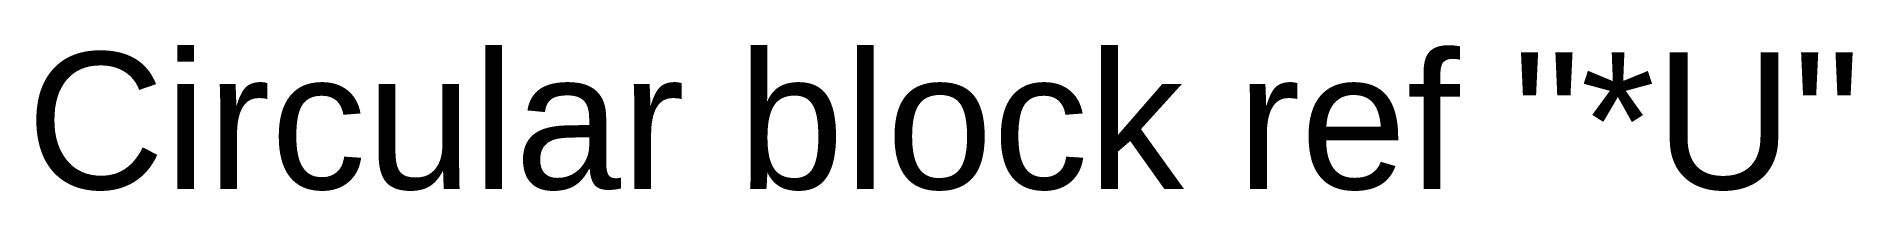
# Model space of a CAD drawing. Header units: metres. Extents: x 71 to 322128, y -14 to 304634.
# Drawn here: x 71 to 13352, y -14 to 1053 of the extents above.
import ezdxf

# ---------------------------------------------------------------- set-up
doc = ezdxf.new("R2010")
doc.units = ezdxf.units.M
doc.header["$LTSCALE"] = 1000
doc.header["$MEASUREMENT"] = 0
for name, color, linetype in [('CDC-KHUNGTEN', 7, 'CONTINUOUS'), ('CDC.05.STEEL', 4, 'CONTINUOUS'), ('CDC.10.HATCH', 9, 'CONTINUOUS')]:
    doc.layers.add(name, color=color, linetype=linetype)
doc.styles.add('ARIAL', font='arial.ttf', dxfattribs={"width": 0.6})

# ---------------------------------------------------------------- blocks, each defined once
blk = doc.blocks.new('*U8')
at = {"layer": 'CDC.10.HATCH', "style": 'ARIAL'}
blk.add_text('Circular block ref "*U"', height=1000, dxfattribs=at).set_placement((0, 0))
blk = doc.blocks.new('*U297')
at = {"layer": 'CDC.05.STEEL', "style": 'ARIAL'}
blk.add_text('Circular block ref "*U"', height=1000, dxfattribs=at).set_placement((0, 0))
blk = doc.blocks.new('*U298')
at = {"layer": 'CDC.05.STEEL', "style": 'ARIAL'}
blk.add_text('Circular block ref "*U"', height=1000, dxfattribs=at).set_placement((0, 0))
blk = doc.blocks.new('*U299')
at = {"layer": 'CDC.05.STEEL', "style": 'ARIAL'}
blk.add_text('Circular block ref "*U"', height=1000, dxfattribs=at).set_placement((0, 0))
blk = doc.blocks.new('*U300')
at = {"layer": 'CDC.05.STEEL', "style": 'ARIAL'}
blk.add_text('Circular block ref "*U"', height=1000, dxfattribs=at).set_placement((0, 0))
blk = doc.blocks.new('*U305')
at = {"layer": 'CDC-KHUNGTEN', "color": 6, "style": 'ARIAL'}
blk.add_text('Circular block ref "*U"', height=1000, dxfattribs=at).set_placement((0, 0))
blk = doc.blocks.new('*U306')
at = {"layer": 'CDC-KHUNGTEN', "color": 6, "style": 'ARIAL'}
blk.add_text('Circular block ref "*U"', height=1000, dxfattribs=at).set_placement((0, 0))
blk = doc.blocks.new('*U307')
at = {"layer": 'CDC-KHUNGTEN', "color": 6, "style": 'ARIAL'}
blk.add_text('Circular block ref "*U"', height=1000, dxfattribs=at).set_placement((0, 0))
blk = doc.blocks.new('*U308')
at = {"layer": 'CDC-KHUNGTEN', "color": 6, "style": 'ARIAL'}
blk.add_text('Circular block ref "*U"', height=1000, dxfattribs=at).set_placement((0, 0))
blk = doc.blocks.new('*U309')
at = {"layer": 'CDC-KHUNGTEN', "color": 6, "style": 'ARIAL'}
blk.add_text('Circular block ref "*U"', height=1000, dxfattribs=at).set_placement((0, 0))
blk = doc.blocks.new('*U310')
at = {"layer": 'CDC-KHUNGTEN', "color": 6, "style": 'ARIAL'}
blk.add_text('Circular block ref "*U"', height=1000, dxfattribs=at).set_placement((0, 0))
blk = doc.blocks.new('*U311')
at = {"layer": 'CDC-KHUNGTEN', "color": 6, "style": 'ARIAL'}
blk.add_text('Circular block ref "*U"', height=1000, dxfattribs=at).set_placement((0, 0))
blk = doc.blocks.new('*U312')
at = {"layer": 'CDC-KHUNGTEN', "color": 6, "style": 'ARIAL'}
blk.add_text('Circular block ref "*U"', height=1000, dxfattribs=at).set_placement((0, 0))

msp = doc.modelspace()

# ---------------------------------------------------------------- block references
at = {"layer": 'CDC-KHUNGTEN', "color": 6}
for name in ['*U305', '*U306', '*U307', '*U308', '*U309', '*U310', '*U311', '*U312']:
    msp.add_blockref(name, (0, 0), dxfattribs=at)
at = {"layer": 'CDC.05.STEEL'}
for name in ['*U297', '*U298', '*U299', '*U300']:
    msp.add_blockref(name, (0, 0), dxfattribs=at)
at = {"layer": 'CDC.10.HATCH'}
msp.add_blockref('*U8', (0, 0), dxfattribs=at)

doc.saveas('drawing.dxf')
